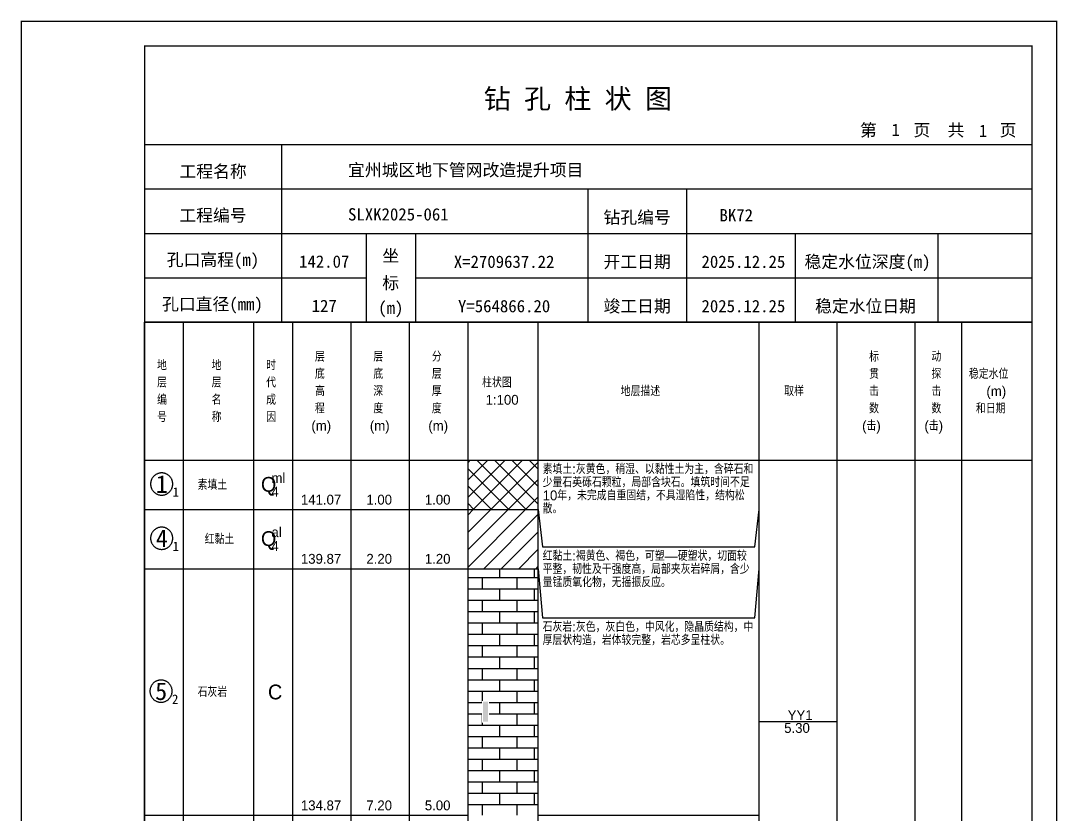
# Model space of a CAD drawing. Header units: millimetres. Extents: x 12489 to 89920, y 4630 to 4927.
# Drawn here: x 28109.3 to 28319.6, y 4765.7 to 4926.8 of the extents above; entities that cross this region are included whole.
import ezdxf
from ezdxf.enums import TextEntityAlignment as Align

# ---------------------------------------------------------------- set-up
doc = ezdxf.new("R2010")
doc.units = ezdxf.units.MM
doc.layers.add('ZZT_TC', color=7, linetype='Continuous')
doc.styles.add('成果图图块', font='', dxfattribs={"height": 2.5})
doc.styles.add('成果图模板', font='')
doc.styles.add('成果图模板标题', font='simhei.ttf')
doc.styles.add('成果图表体', font='Comfont.shx', dxfattribs={"height": 2, "bigfont": 'Hztxt12a.shx'})
doc.styles.get('成果图图块').set_extended_font_data('FangSong_GB2312')
doc.styles.get('成果图模板').set_extended_font_data('FangSong_GB2312')

# ---------------------------------------------------------------- blocks, each defined once
blk = doc.blocks.new('DCBH-1-1-1074', base_point=(0.3, -0.11))
at = {"layer": 'ZZT_TC', "color": 7}
blk.add_polyline3d([(-0.19, 2.31, 0), (-0.3, 2.31, 0), (-0.41, 2.3, 0), (-0.52, 2.29, 0), (-0.63, 2.27, 0), (-0.73, 2.24, 0), (-0.84, 2.21, 0), (-0.95, 2.18, 0), (-1.05, 2.14, 0), (-1.15, 2.09, 0), (-1.25, 2.04, 0), (-1.35, 1.99, 0), (-1.44, 1.93, 0), (-1.53, 1.87, 0), (-1.62, 1.8, 0), (-1.7, 1.73, 0), (-1.78, 1.65, 0), (-1.86, 1.57, 0), (-1.93, 1.49, 0), (-2, 1.4, 0), (-2.06, 1.31, 0), (-2.12, 1.22, 0), (-2.17, 1.12, 0), (-2.22, 1.02, 0), (-2.27, 0.92, 0), (-2.31, 0.82, 0), (-2.34, 0.71, 0), (-2.37, 0.61, 0), (-2.4, 0.5, 0), (-2.41, 0.39, 0), (-2.43, 0.28, 0), (-2.44, 0.17, 0), (-2.44, 0.06, 0), (-2.44, -0.05, 0), (-2.43, -0.16, 0), (-2.41, -0.27, 0), (-2.4, -0.38, 0), (-2.37, -0.49, 0), (-2.34, -0.6, 0), (-2.31, -0.7, 0), (-2.27, -0.8, 0), (-2.22, -0.9, 0), (-2.17, -1, 0), (-2.12, -1.1, 0), (-2.06, -1.19, 0), (-2, -1.28, 0), (-1.93, -1.37, 0), (-1.86, -1.45, 0), (-1.78, -1.53, 0), (-1.7, -1.61, 0), (-1.62, -1.68, 0), (-1.53, -1.75, 0), (-1.44, -1.81, 0), (-1.35, -1.87, 0), (-1.25, -1.93, 0), (-1.15, -1.98, 0), (-1.05, -2.02, 0), (-0.95, -2.06, 0), (-0.84, -2.1, 0), (-0.73, -2.13, 0), (-0.63, -2.15, 0), (-0.52, -2.17, 0), (-0.41, -2.18, 0), (-0.3, -2.19, 0), (-0.19, -2.19, 0), (-0.08, -2.19, 0), (0.03, -2.18, 0), (0.14, -2.17, 0), (0.25, -2.15, 0), (0.36, -2.13, 0), (0.47, -2.1, 0), (0.57, -2.06, 0), (0.67, -2.02, 0), (0.77, -1.98, 0), (0.87, -1.93, 0), (0.97, -1.87, 0), (1.06, -1.81, 0), (1.15, -1.75, 0), (1.24, -1.68, 0), (1.32, -1.61, 0), (1.4, -1.53, 0), (1.48, -1.45, 0), (1.55, -1.37, 0), (1.62, -1.28, 0), (1.68, -1.19, 0), (1.74, -1.1, 0), (1.8, -1, 0), (1.85, -0.9, 0), (1.89, -0.8, 0), (1.93, -0.7, 0), (1.97, -0.6, 0), (2, -0.49, 0), (2.02, -0.38, 0), (2.04, -0.27, 0), (2.05, -0.16, 0), (2.06, -0.05, 0), (2.06, 0.06, 0), (2.06, 0.17, 0), (2.05, 0.28, 0), (2.04, 0.39, 0), (2.02, 0.5, 0), (2, 0.61, 0), (1.97, 0.71, 0), (1.93, 0.82, 0), (1.89, 0.92, 0), (1.85, 1.02, 0), (1.8, 1.12, 0), (1.74, 1.22, 0), (1.68, 1.31, 0), (1.62, 1.4, 0), (1.55, 1.49, 0), (1.48, 1.57, 0), (1.4, 1.65, 0), (1.32, 1.73, 0), (1.24, 1.8, 0), (1.15, 1.87, 0), (1.06, 1.93, 0), (0.97, 1.99, 0), (0.87, 2.04, 0), (0.77, 2.09, 0), (0.67, 2.14, 0), (0.57, 2.18, 0), (0.47, 2.21, 0), (0.36, 2.24, 0), (0.25, 2.27, 0), (0.14, 2.29, 0), (0.03, 2.3, 0), (-0.08, 2.31, 0), (-0.19, 2.31, 0)], dxfattribs=at)
at = {"style": '成果图图块'}
blk.add_text('1', height=3.57, dxfattribs=at).set_placement((-0.16, -1.74), align=Align.CENTER)
blk.add_text('1', height=1.91, dxfattribs=at).set_placement((2.03, -2.53))
blk = doc.blocks.new('DCBH-1-1-1075', base_point=(0.3, -0.11))
at = {"layer": 'ZZT_TC', "color": 7}
blk.add_polyline3d([(-0.19, 2.31, 0), (-0.3, 2.31, 0), (-0.41, 2.3, 0), (-0.52, 2.29, 0), (-0.63, 2.27, 0), (-0.73, 2.24, 0), (-0.84, 2.21, 0), (-0.95, 2.18, 0), (-1.05, 2.14, 0), (-1.15, 2.09, 0), (-1.25, 2.04, 0), (-1.35, 1.99, 0), (-1.44, 1.93, 0), (-1.53, 1.87, 0), (-1.62, 1.8, 0), (-1.7, 1.73, 0), (-1.78, 1.65, 0), (-1.86, 1.57, 0), (-1.93, 1.49, 0), (-2, 1.4, 0), (-2.06, 1.31, 0), (-2.12, 1.22, 0), (-2.17, 1.12, 0), (-2.22, 1.02, 0), (-2.27, 0.92, 0), (-2.31, 0.82, 0), (-2.34, 0.71, 0), (-2.37, 0.61, 0), (-2.4, 0.5, 0), (-2.41, 0.39, 0), (-2.43, 0.28, 0), (-2.44, 0.17, 0), (-2.44, 0.06, 0), (-2.44, -0.05, 0), (-2.43, -0.16, 0), (-2.41, -0.27, 0), (-2.4, -0.38, 0), (-2.37, -0.49, 0), (-2.34, -0.6, 0), (-2.31, -0.7, 0), (-2.27, -0.8, 0), (-2.22, -0.9, 0), (-2.17, -1, 0), (-2.12, -1.1, 0), (-2.06, -1.19, 0), (-2, -1.28, 0), (-1.93, -1.37, 0), (-1.86, -1.45, 0), (-1.78, -1.53, 0), (-1.7, -1.61, 0), (-1.62, -1.68, 0), (-1.53, -1.75, 0), (-1.44, -1.81, 0), (-1.35, -1.87, 0), (-1.25, -1.93, 0), (-1.15, -1.98, 0), (-1.05, -2.02, 0), (-0.95, -2.06, 0), (-0.84, -2.1, 0), (-0.73, -2.13, 0), (-0.63, -2.15, 0), (-0.52, -2.17, 0), (-0.41, -2.18, 0), (-0.3, -2.19, 0), (-0.19, -2.19, 0), (-0.08, -2.19, 0), (0.03, -2.18, 0), (0.14, -2.17, 0), (0.25, -2.15, 0), (0.36, -2.13, 0), (0.47, -2.1, 0), (0.57, -2.06, 0), (0.67, -2.02, 0), (0.77, -1.98, 0), (0.87, -1.93, 0), (0.97, -1.87, 0), (1.06, -1.81, 0), (1.15, -1.75, 0), (1.24, -1.68, 0), (1.32, -1.61, 0), (1.4, -1.53, 0), (1.48, -1.45, 0), (1.55, -1.37, 0), (1.62, -1.28, 0), (1.68, -1.19, 0), (1.74, -1.1, 0), (1.8, -1, 0), (1.85, -0.9, 0), (1.89, -0.8, 0), (1.93, -0.7, 0), (1.97, -0.6, 0), (2, -0.49, 0), (2.02, -0.38, 0), (2.04, -0.27, 0), (2.05, -0.16, 0), (2.06, -0.05, 0), (2.06, 0.06, 0), (2.06, 0.17, 0), (2.05, 0.28, 0), (2.04, 0.39, 0), (2.02, 0.5, 0), (2, 0.61, 0), (1.97, 0.71, 0), (1.93, 0.82, 0), (1.89, 0.92, 0), (1.85, 1.02, 0), (1.8, 1.12, 0), (1.74, 1.22, 0), (1.68, 1.31, 0), (1.62, 1.4, 0), (1.55, 1.49, 0), (1.48, 1.57, 0), (1.4, 1.65, 0), (1.32, 1.73, 0), (1.24, 1.8, 0), (1.15, 1.87, 0), (1.06, 1.93, 0), (0.97, 1.99, 0), (0.87, 2.04, 0), (0.77, 2.09, 0), (0.67, 2.14, 0), (0.57, 2.18, 0), (0.47, 2.21, 0), (0.36, 2.24, 0), (0.25, 2.27, 0), (0.14, 2.29, 0), (0.03, 2.3, 0), (-0.08, 2.31, 0), (-0.19, 2.31, 0)], dxfattribs=at)
at = {"style": '成果图图块'}
blk.add_text('4', height=3.57, dxfattribs=at).set_placement((-0.16, -1.74), align=Align.CENTER)
blk.add_text('1', height=1.91, dxfattribs=at).set_placement((2.03, -2.53))
blk = doc.blocks.new('DCBH-1-1-1076', base_point=(0.43, -0.11))
at = {"layer": 'ZZT_TC', "color": 7}
blk.add_polyline3d([(-0.19, 2.31, 0), (-0.3, 2.31, 0), (-0.41, 2.3, 0), (-0.52, 2.29, 0), (-0.63, 2.27, 0), (-0.73, 2.24, 0), (-0.84, 2.21, 0), (-0.95, 2.18, 0), (-1.05, 2.14, 0), (-1.15, 2.09, 0), (-1.25, 2.04, 0), (-1.35, 1.99, 0), (-1.44, 1.93, 0), (-1.53, 1.87, 0), (-1.62, 1.8, 0), (-1.7, 1.73, 0), (-1.78, 1.65, 0), (-1.86, 1.57, 0), (-1.93, 1.49, 0), (-2, 1.4, 0), (-2.06, 1.31, 0), (-2.12, 1.22, 0), (-2.17, 1.12, 0), (-2.22, 1.02, 0), (-2.27, 0.92, 0), (-2.31, 0.82, 0), (-2.34, 0.71, 0), (-2.37, 0.61, 0), (-2.4, 0.5, 0), (-2.41, 0.39, 0), (-2.43, 0.28, 0), (-2.44, 0.17, 0), (-2.44, 0.06, 0), (-2.44, -0.05, 0), (-2.43, -0.16, 0), (-2.41, -0.27, 0), (-2.4, -0.38, 0), (-2.37, -0.49, 0), (-2.34, -0.6, 0), (-2.31, -0.7, 0), (-2.27, -0.8, 0), (-2.22, -0.9, 0), (-2.17, -1, 0), (-2.12, -1.1, 0), (-2.06, -1.19, 0), (-2, -1.28, 0), (-1.93, -1.37, 0), (-1.86, -1.45, 0), (-1.78, -1.53, 0), (-1.7, -1.61, 0), (-1.62, -1.68, 0), (-1.53, -1.75, 0), (-1.44, -1.81, 0), (-1.35, -1.87, 0), (-1.25, -1.93, 0), (-1.15, -1.98, 0), (-1.05, -2.02, 0), (-0.95, -2.06, 0), (-0.84, -2.1, 0), (-0.73, -2.13, 0), (-0.63, -2.15, 0), (-0.52, -2.17, 0), (-0.41, -2.18, 0), (-0.3, -2.19, 0), (-0.19, -2.19, 0), (-0.08, -2.19, 0), (0.03, -2.18, 0), (0.14, -2.17, 0), (0.25, -2.15, 0), (0.36, -2.13, 0), (0.47, -2.1, 0), (0.57, -2.06, 0), (0.67, -2.02, 0), (0.77, -1.98, 0), (0.87, -1.93, 0), (0.97, -1.87, 0), (1.06, -1.81, 0), (1.15, -1.75, 0), (1.24, -1.68, 0), (1.32, -1.61, 0), (1.4, -1.53, 0), (1.48, -1.45, 0), (1.55, -1.37, 0), (1.62, -1.28, 0), (1.68, -1.19, 0), (1.74, -1.1, 0), (1.8, -1, 0), (1.85, -0.9, 0), (1.89, -0.8, 0), (1.93, -0.7, 0), (1.97, -0.6, 0), (2, -0.49, 0), (2.02, -0.38, 0), (2.04, -0.27, 0), (2.05, -0.16, 0), (2.06, -0.05, 0), (2.06, 0.06, 0), (2.06, 0.17, 0), (2.05, 0.28, 0), (2.04, 0.39, 0), (2.02, 0.5, 0), (2, 0.61, 0), (1.97, 0.71, 0), (1.93, 0.82, 0), (1.89, 0.92, 0), (1.85, 1.02, 0), (1.8, 1.12, 0), (1.74, 1.22, 0), (1.68, 1.31, 0), (1.62, 1.4, 0), (1.55, 1.49, 0), (1.48, 1.57, 0), (1.4, 1.65, 0), (1.32, 1.73, 0), (1.24, 1.8, 0), (1.15, 1.87, 0), (1.06, 1.93, 0), (0.97, 1.99, 0), (0.87, 2.04, 0), (0.77, 2.09, 0), (0.67, 2.14, 0), (0.57, 2.18, 0), (0.47, 2.21, 0), (0.36, 2.24, 0), (0.25, 2.27, 0), (0.14, 2.29, 0), (0.03, 2.3, 0), (-0.08, 2.31, 0), (-0.19, 2.31, 0)], dxfattribs=at)
at = {"style": '成果图图块'}
blk.add_text('5', height=3.57, dxfattribs=at).set_placement((-0.16, -1.74), align=Align.CENTER)
blk.add_text('2', height=1.91, dxfattribs=at).set_placement((2.03, -2.53))
blk = doc.blocks.new('gkqy3.dwg', base_point=(0, -2))
blk.add_wipeout([(-0.7, -2.2), (0.7, -2.2), (0.7, 2.2), (-0.7, 2.2)])
at = {"color": 7}
blk.add_solid([(-0.5, -2), (0.5, -2), (-0.5, 2), (0.5, 2)], dxfattribs=at)
blk = doc.blocks.new('钻孔柱状图路桥昇龙制图梁世成校核莫家里.dwg72', base_point=(25, 236))
for p, q in [((52.82, 236), (52.82, 272)), ((25, 263), (205, 263)), ((115, 236), (115, 263)), ((135, 236), (135, 263)), ((25, 254), (205, 254)), ((70, 236), (70, 254)), ((80, 236), (80, 254)), ((157, 236), (157, 254)), ((185.95, 236), (185.95, 254)), ((25, 245), (70, 245)), ((80, 245), (205, 245))]:
    blk.add_line(p, q)
for points, const_width in [([(0, 0), (210, 0), (210, 297), (0, 297)], 0.25), ([(25, 5), (205, 5), (205, 292), (25, 292)], 0.3)]:
    blk.add_lwpolyline(points, close=True, dxfattribs=dict(const_width=const_width))
at = {"const_width": 0.3}
for points in [[(25, 272), (205, 272)], [(25, 236), (205, 236)]]:
    blk.add_lwpolyline(points, dxfattribs=at)
for s, height, style, p in [('钻 孔 柱 状 图', 4, '成果图模板标题', (93.8, 279.31)), ('第', 2.5, '成果图模板', (170.12, 273.7)), ('页', 2.5, '成果图模板', (180.96, 273.7)), ('共', 2.5, '成果图模板', (187.88, 273.7)), ('页', 2.5, '成果图模板', (198.44, 273.7)), ('工程名称', 2.5, '成果图模板', (32.07, 265.32)), ('宜州城区地下管网改造提升项目', 2.5, '成果图模板', (66.26, 265.61)), ('工程编号', 2.5, '成果图模板', (32.05, 256.41)), ('SLXK2025-061', 2.5, '成果图模板', (66.26, 256.61)), ('钻孔编号', 2.5, '成果图模板', (118.08, 256)), ('BK72', 2.5, '成果图模板', (141.61, 256.43)), ('孔口高程(m)', 2.5, '成果图模板', (29.48, 247.41)), ('坐', 2.5, '成果图模板', (73.21, 248.24)), ('开工日期', 2.5, '成果图模板', (118.08, 247)), ('稳定水位深度(m)', 2.5, '成果图模板', (158.86, 247)), ('标', 2.5, '成果图模板', (73.21, 242.7)), ('孔口直径(mm)', 2.5, '成果图模板', (28.54, 238.41)), ('(m) ', 2.5, '成果图模板', (72.38, 237.65)), ('竣工日期', 2.5, '成果图模板', (118.08, 238)), ('稳定水位日期', 2.5, '成果图模板', (160.99, 238))]:
    blk.add_text(s, height=height, dxfattribs=dict(style=style)).set_placement(p)
at = {"style": '成果图模板'}
for s, p in [('1', (177.35, 273.74)), ('1', (195.08, 273.53)), ('142.07', (61.43, 247.04)), ('X=2709637.22', (97.92, 247)), ('2025.12.25', (146.46, 247)), ('127', (61.43, 238.04)), ('Y=564866.20', (97.92, 238)), ('2025.12.25', (146.46, 238))]:
    blk.add_text(s, height=2.5, dxfattribs=at).set_placement(p, align=Align.CENTER)

msp = doc.modelspace()

# ---------------------------------------------------------------- hatches: boundary and pattern name
at = {"linetype": 'Continuous'}
h = msp.add_hatch(dxfattribs=at)
h.set_pattern_fill('GKSTT', scale=0.5, style=0, pattern_type=2)
h.set_pattern_definition([(45, (0, 0), (-1.76776695, 1.76776695), []), (135, (0, 0), (-1.76776695, -1.76776695), [])])
h.paths.add_polyline_path([(28200.06, 4827.71), (28214.29, 4827.71), (28214.29, 4837.71), (28200.06, 4837.71)])
h = msp.add_hatch(dxfattribs=at)
h.set_pattern_fill('GKNXT', scale=0.5, style=0, pattern_type=2)
h.set_pattern_definition([(45, (0, 0), (-1.76776695, 1.76776695), [])])
h.paths.add_polyline_path([(28200.06, 4815.71), (28214.29, 4815.71), (28214.29, 4827.71), (28200.06, 4827.71)])
h = msp.add_hatch(dxfattribs=at)
h.set_pattern_fill('GKSHY', scale=0.5, style=0, pattern_type=2)
h.set_pattern_definition([(0, (0, 0), (0, 2.3), []), (90, (0, 0), (-3.5, 2.3), [2.3, -2.3])])
h.paths.add_polyline_path([(28200.06, 4765.71), (28214.29, 4765.71), (28214.29, 4815.71), (28200.06, 4815.71)])

# ---------------------------------------------------------------- linework, layer by layer
at = {"color": 0}
for p, q in [((28134.45, 4837.71), (28142.35, 4837.71)), ((28134.45, 4827.71), (28134.45, 4837.71)), ((28142.35, 4827.71), (28142.35, 4837.71)), ((28134.45, 4827.71), (28142.35, 4827.71)), ((28134.45, 4827.71), (28142.35, 4827.71)), ((28134.45, 4815.71), (28134.45, 4827.71)), ((28142.35, 4815.71), (28142.35, 4827.71)), ((28134.45, 4815.71), (28142.35, 4815.71)), ((28134.45, 4815.71), (28142.35, 4815.71)), ((28134.45, 4765.71), (28134.45, 4815.71)), ((28142.35, 4765.71), (28142.35, 4815.71)), ((28134.45, 4765.71), (28142.35, 4765.71))]:
    msp.add_line(p, q, dxfattribs=at)
for points in [[(28134.45, 4865.71), (28142.35, 4865.71)], [(28134.45, 4837.71), (28134.45, 4865.71)], [(28142.35, 4837.71), (28142.35, 4865.71)], [(28142.35, 4865.71), (28156.58, 4865.71)], [(28142.35, 4837.71), (28142.35, 4865.71)], [(28156.58, 4837.71), (28156.58, 4865.71)], [(28156.58, 4865.71), (28164.49, 4865.71)], [(28156.58, 4837.71), (28156.58, 4865.71)], [(28164.49, 4837.71), (28164.49, 4865.71)], [(28164.49, 4865.71), (28176.35, 4865.71)], [(28164.49, 4837.71), (28164.49, 4865.71)], [(28176.35, 4837.71), (28176.35, 4865.71)], [(28176.35, 4865.71), (28188.2, 4865.71)], [(28176.35, 4837.71), (28176.35, 4865.71)], [(28188.2, 4837.71), (28188.2, 4865.71)], [(28188.2, 4865.71), (28200.06, 4865.71)], [(28188.2, 4837.71), (28188.2, 4865.71)], [(28200.06, 4837.71), (28200.06, 4865.71)], [(28200.06, 4865.71), (28214.29, 4865.71)], [(28200.06, 4837.71), (28200.06, 4865.71)], [(28214.29, 4837.71), (28214.29, 4865.71)], [(28214.29, 4865.71), (28259.11, 4865.71)], [(28214.29, 4837.71), (28214.29, 4865.71)], [(28259.11, 4837.71), (28259.11, 4865.71)], [(28259.11, 4865.71), (28274.92, 4865.71)], [(28259.11, 4837.71), (28259.11, 4865.71)], [(28274.92, 4837.71), (28274.92, 4865.71)], [(28274.92, 4865.71), (28290.73, 4865.71)], [(28274.92, 4837.71), (28274.92, 4865.71)], [(28290.73, 4837.71), (28290.73, 4865.71)], [(28290.73, 4865.71), (28300.22, 4865.71)], [(28290.73, 4837.71), (28290.73, 4865.71)], [(28300.22, 4837.71), (28300.22, 4865.71)], [(28300.22, 4865.71), (28314.45, 4865.71)], [(28300.22, 4837.71), (28300.22, 4865.71)], [(28314.45, 4837.71), (28314.45, 4865.71)], [(28134.45, 4837.71), (28142.35, 4837.71)], [(28134.45, 4643.71), (28134.45, 4837.71)], [(28134.45, 4837.71), (28142.35, 4837.71)], [(28142.35, 4643.71), (28142.35, 4837.71)], [(28142.35, 4837.71), (28156.58, 4837.71)], [(28142.35, 4643.71), (28142.35, 4837.71)], [(28142.35, 4837.71), (28156.58, 4837.71)], [(28142.35, 4837.71), (28156.58, 4837.71)], [(28142.35, 4827.71), (28142.35, 4837.71)], [(28156.58, 4643.71), (28156.58, 4837.71)], [(28156.58, 4827.71), (28156.58, 4837.71)], [(28156.58, 4837.71), (28164.49, 4837.71)], [(28156.58, 4643.71), (28156.58, 4837.71)], [(28156.58, 4837.71), (28164.49, 4837.71)], [(28156.58, 4837.71), (28164.49, 4837.71)], [(28156.58, 4827.71), (28156.58, 4837.71)], [(28164.49, 4643.71), (28164.49, 4837.71)], [(28164.49, 4827.71), (28164.49, 4837.71)], [(28164.49, 4837.71), (28176.35, 4837.71)], [(28164.49, 4643.71), (28164.49, 4837.71)], [(28164.49, 4837.71), (28176.35, 4837.71)], [(28164.49, 4837.71), (28176.35, 4837.71)], [(28164.49, 4827.71), (28164.49, 4837.71)], [(28176.35, 4643.71), (28176.35, 4837.71)], [(28176.35, 4827.71), (28176.35, 4837.71)], [(28176.35, 4837.71), (28188.2, 4837.71)], [(28176.35, 4643.71), (28176.35, 4837.71)], [(28176.35, 4837.71), (28188.2, 4837.71)], [(28176.35, 4837.71), (28188.2, 4837.71)], [(28176.35, 4827.71), (28176.35, 4837.71)], [(28188.2, 4643.71), (28188.2, 4837.71)], [(28188.2, 4827.71), (28188.2, 4837.71)], [(28188.2, 4837.71), (28200.06, 4837.71)], [(28188.2, 4643.71), (28188.2, 4837.71)], [(28188.2, 4837.71), (28200.06, 4837.71)], [(28188.2, 4837.71), (28200.06, 4837.71)], [(28188.2, 4827.71), (28188.2, 4837.71)], [(28200.06, 4643.71), (28200.06, 4837.71)], [(28200.06, 4827.71), (28200.06, 4837.71)], [(28200.06, 4837.71), (28214.29, 4837.71)], [(28200.06, 4643.71), (28200.06, 4837.71)], [(28200.06, 4837.71), (28214.29, 4837.71)], [(28214.29, 4643.71), (28214.29, 4837.71)], [(28214.29, 4837.71), (28259.11, 4837.71)], [(28214.29, 4643.71), (28214.29, 4837.71)], [(28214.29, 4837.71), (28259.11, 4837.71)], [(28214.29, 4827.71), (28214.29, 4837.71)], [(28259.11, 4643.71), (28259.11, 4837.71)], [(28259.11, 4827.71), (28259.11, 4837.71)], [(28259.11, 4837.71), (28274.92, 4837.71)], [(28259.11, 4643.71), (28259.11, 4837.71)], [(28259.11, 4837.71), (28274.92, 4837.71)], [(28274.92, 4643.71), (28274.92, 4837.71)], [(28274.92, 4837.71), (28290.73, 4837.71)], [(28274.92, 4643.71), (28274.92, 4837.71)], [(28274.92, 4837.71), (28290.73, 4837.71)], [(28290.73, 4643.71), (28290.73, 4837.71)], [(28290.73, 4837.71), (28300.22, 4837.71)], [(28290.73, 4643.71), (28290.73, 4837.71)], [(28290.73, 4837.71), (28300.22, 4837.71)], [(28300.22, 4643.71), (28300.22, 4837.71)], [(28300.22, 4837.71), (28314.45, 4837.71)], [(28300.22, 4643.71), (28300.22, 4837.71)], [(28300.22, 4837.71), (28314.45, 4837.71)], [(28314.45, 4643.71), (28314.45, 4837.71)], [(28142.35, 4827.71), (28156.58, 4827.71)], [(28142.35, 4827.71), (28156.58, 4827.71)], [(28142.35, 4815.71), (28142.35, 4827.71)], [(28156.58, 4815.71), (28156.58, 4827.71)], [(28156.58, 4827.71), (28164.49, 4827.71)], [(28156.58, 4827.71), (28164.49, 4827.71)], [(28156.58, 4815.71), (28156.58, 4827.71)], [(28164.49, 4815.71), (28164.49, 4827.71)], [(28164.49, 4827.71), (28176.35, 4827.71)], [(28164.49, 4827.71), (28176.35, 4827.71)], [(28164.49, 4815.71), (28164.49, 4827.71)], [(28176.35, 4815.71), (28176.35, 4827.71)], [(28176.35, 4827.71), (28188.2, 4827.71)], [(28176.35, 4827.71), (28188.2, 4827.71)], [(28176.35, 4815.71), (28176.35, 4827.71)], [(28188.2, 4815.71), (28188.2, 4827.71)], [(28188.2, 4827.71), (28200.06, 4827.71)], [(28188.2, 4827.71), (28200.06, 4827.71)], [(28188.2, 4815.71), (28188.2, 4827.71)], [(28200.06, 4815.71), (28200.06, 4827.71)], [(28214.29, 4827.71), (28215.19, 4820.11)], [(28214.29, 4815.71), (28214.29, 4827.71)], [(28258.22, 4820.11), (28259.11, 4827.71)], [(28259.11, 4815.71), (28259.11, 4827.71)], [(28215.19, 4820.11), (28258.22, 4820.11)], [(28142.35, 4815.71), (28156.58, 4815.71)], [(28142.35, 4815.71), (28156.58, 4815.71)], [(28142.35, 4765.71), (28142.35, 4815.71)], [(28156.58, 4765.71), (28156.58, 4815.71)], [(28156.58, 4815.71), (28164.49, 4815.71)], [(28156.58, 4815.71), (28164.49, 4815.71)], [(28156.58, 4765.71), (28156.58, 4815.71)], [(28164.49, 4765.71), (28164.49, 4815.71)], [(28164.49, 4815.71), (28176.35, 4815.71)], [(28164.49, 4815.71), (28176.35, 4815.71)], [(28164.49, 4765.71), (28164.49, 4815.71)], [(28176.35, 4765.71), (28176.35, 4815.71)], [(28176.35, 4815.71), (28188.2, 4815.71)], [(28176.35, 4815.71), (28188.2, 4815.71)], [(28176.35, 4765.71), (28176.35, 4815.71)], [(28188.2, 4765.71), (28188.2, 4815.71)], [(28188.2, 4815.71), (28200.06, 4815.71)], [(28188.2, 4815.71), (28200.06, 4815.71)], [(28188.2, 4765.71), (28188.2, 4815.71)], [(28200.06, 4765.71), (28200.06, 4815.71)], [(28214.29, 4815.71), (28215.19, 4805.71)], [(28214.29, 4765.71), (28214.29, 4815.71)], [(28258.22, 4805.71), (28259.11, 4815.71)], [(28259.11, 4765.71), (28259.11, 4815.71)], [(28215.19, 4805.71), (28258.22, 4805.71)], [(28259.11, 4784.71), (28274.92, 4784.71)], [(28142.35, 4765.71), (28156.58, 4765.71)], [(28156.58, 4765.71), (28164.49, 4765.71)], [(28164.49, 4765.71), (28176.35, 4765.71)], [(28176.35, 4765.71), (28188.2, 4765.71)], [(28188.2, 4765.71), (28200.06, 4765.71)], [(28214.29, 4765.71), (28259.11, 4765.71)]]:
    msp.add_lwpolyline(points, dxfattribs=at)
at = {"color": 7, "flags": 128}
for points in [[(28200.06, 4827.71), (28214.29, 4827.71)], [(28200.06, 4815.71), (28214.29, 4815.71)]]:
    msp.add_lwpolyline(points, dxfattribs=at)

# ---------------------------------------------------------------- block references
for name, p in [('DCBH-1-1-1074', (28138.4, 4832.71)), ('DCBH-1-1-1075', (28138.4, 4821.71)), ('DCBH-1-1-1076', (28138.4, 4790.71))]:
    msp.add_blockref(name, p)

# ---------------------------------------------------------------- texts
at = {"color": 0, "style": '成果图表体'}
for s, height, p in [('层', 2, (28169, 4857.71)), ('层', 2, (28180.85, 4857.71)), ('分', 2, (28192.71, 4857.71)), ('标', 2, (28281.41, 4857.71)), ('动', 2, (28294.05, 4857.71)), ('地', 2, (28136.98, 4855.96)), ('地', 2, (28148.05, 4855.96)), ('时', 2, (28159.11, 4855.96)), ('底', 2, (28169, 4854.21)), ('底', 2, (28180.85, 4854.21)), ('层', 2, (28192.71, 4854.21)), ('贯', 2, (28281.41, 4854.21)), ('探', 2, (28294.05, 4854.21)), ('稳定水位', 2, (28301.65, 4854.21)), ('层', 2, (28136.98, 4852.46)), ('层', 2, (28148.05, 4852.46)), ('代', 2, (28159.11, 4852.46)), ('高', 2, (28169, 4850.71)), ('深', 2, (28180.85, 4850.71)), ('厚', 2, (28192.71, 4850.71)), ('柱状图', 2, (28202.91, 4852.46)), ('地层描述', 2, (28231.02, 4850.71)), ('取样', 2, (28264.18, 4850.71)), ('击', 2, (28281.41, 4850.71)), ('击', 2, (28294.05, 4850.71)), ('(m)', 2, (28305.2, 4850.71)), ('编', 2, (28136.98, 4848.96)), ('名', 2, (28148.05, 4848.96)), ('成', 2, (28159.11, 4848.96)), ('1:100', 2, (28203.62, 4848.96)), ('程', 2, (28169, 4847.21)), ('度', 2, (28180.85, 4847.21)), ('度', 2, (28192.71, 4847.21)), ('数', 2, (28281.41, 4847.21)), ('数', 2, (28294.05, 4847.21)), ('和日期', 2, (28303.07, 4847.21)), ('号', 2, (28136.98, 4845.46)), ('称', 2, (28148.05, 4845.46)), ('因', 2, (28159.11, 4845.46)), ('(m)', 2, (28168.28, 4843.71)), ('(m)', 2, (28180.14, 4843.71)), ('(m)', 2, (28192, 4843.71)), ('(击)', 2, (28279.99, 4843.71)), ('(击)', 2, (28292.63, 4843.71)), ('素填土', 2, (28145.2, 4831.71)), ('Q', 3, (28158.05, 4831.31)), ('ml', 2, (28160.18, 4833.11)), ('4', 2, (28160.18, 4830.31)), ('141.07', 2, (28166.15, 4828.71)), ('1.00', 2, (28179.43, 4828.71)), ('1.00', 2, (28191.29, 4828.71)), ('Q', 3, (28158.05, 4820.31)), ('al', 2, (28160.18, 4822.11)), ('红黏土', 2, (28146.63, 4820.71)), ('4', 2, (28160.18, 4819.31)), ('139.87', 2, (28166.15, 4816.71)), ('2.20', 2, (28179.43, 4816.71)), ('1.20', 2, (28191.29, 4816.71)), ('石灰岩', 2, (28145.2, 4789.71)), ('C', 3, (28159.47, 4789.21)), ('YY1', 2, (28264.89, 4785.01)), ('5.30', 2, (28264.18, 4782.41)), ('134.87', 2, (28166.15, 4766.71)), ('7.20', 2, (28179.43, 4766.71)), ('5.00', 2, (28191.29, 4766.71))]:
    msp.add_text(s, height=height, dxfattribs=at).set_placement(p)
at = {"color": 0, "char_height": 2, "width": 43.0292, "attachment_point": 1, "line_spacing_factor": 0.8, "style": '成果图表体'}
for s, insert in [('素填土:灰黄色，稍湿、以黏性土为主，含碎石和少量石英砾石颗粒，局部含块石。填筑时间不足10年，未完成自重固结，不具湿陷性，结构松散。', (28215.19, 4836.91)), ('红黏土:褐黄色、褐色，可塑—硬塑状，切面较平整，韧性及干强度高，局部夹灰岩碎屑，含少量锰质氧化物，无摇振反应。', (28215.19, 4819.31)), ('石灰岩:灰色，灰白色，中风化，隐晶质结构，中厚层状构造，岩体较完整，岩芯多呈柱状。', (28215.19, 4804.91))]:
    msp.add_mtext(s, dxfattribs=dict(at, insert=insert))

# ---------------------------------------------------------------- next in the draw order: block references
msp.add_blockref('gkqy3.dwg', (28203.62, 4784.71))

# ---------------------------------------------------------------- next in the draw order: block references
msp.add_blockref('钻孔柱状图路桥昇龙制图梁世成校核莫家里.dwg72', (28134.45, 4865.71))

doc.saveas('drawing.dxf')
